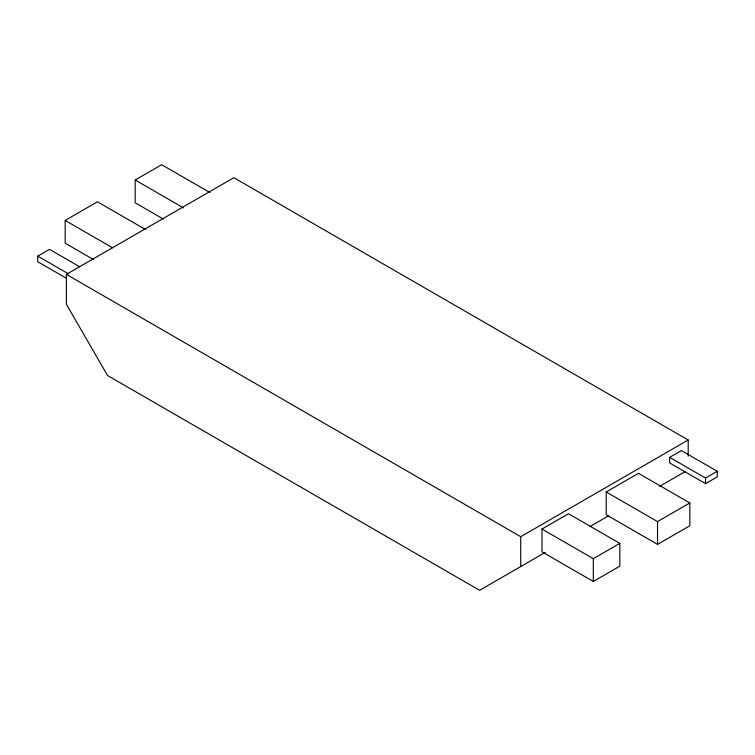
<?xml version="1.0" encoding="UTF-8"?>
<svg xmlns="http://www.w3.org/2000/svg" width="755" height="755" viewBox="0 0 755 755"><rect width="100%" height="100%" fill="white"/><g stroke="black" fill="none" stroke-linecap="round" stroke-linejoin="round"><path stroke-width="1.13" d="M93.356 259.475L65.175 243.204L65.175 220.422L97.461 201.783L145.772 229.671M163.363 219.063L135.183 202.784L135.183 180.001L161.683 164.703L209.994 192.591M66.648 278.397L37.75 261.711L37.75 256.124L49.481 249.348L79.369 266.609M545.233 552.405L479.595 590.297L107.503 375.471L66.374 304.237L66.374 274.376L233.842 177.689L688.192 440.005L688.192 456.086M66.374 274.376L520.723 536.692L688.192 440.005M541.986 529.038L568.487 513.74L619.817 543.374L619.817 566.165L593.317 581.463L541.986 551.83L541.986 529.038L593.317 558.681L619.817 543.374M606.208 491.967L638.494 473.328L689.825 502.962L689.825 525.744L657.539 544.383L606.208 514.75L606.208 491.967L657.539 521.601L689.825 502.962M669.657 457.351L681.378 450.575L717.25 471.29L717.25 476.877L705.519 483.644L669.657 462.938L669.657 457.351L705.519 478.057L717.25 471.29M589.881 526.631L608.539 515.854M659.596 486.371L685.181 471.601M135.183 180.001L183.493 207.899M65.175 220.422L112.486 247.734M37.75 256.124L68.639 273.952M705.519 478.057L705.519 483.644M657.539 521.601L657.539 544.383M593.317 558.681L593.317 581.463M520.723 536.692L520.723 566.552"/></g></svg>
